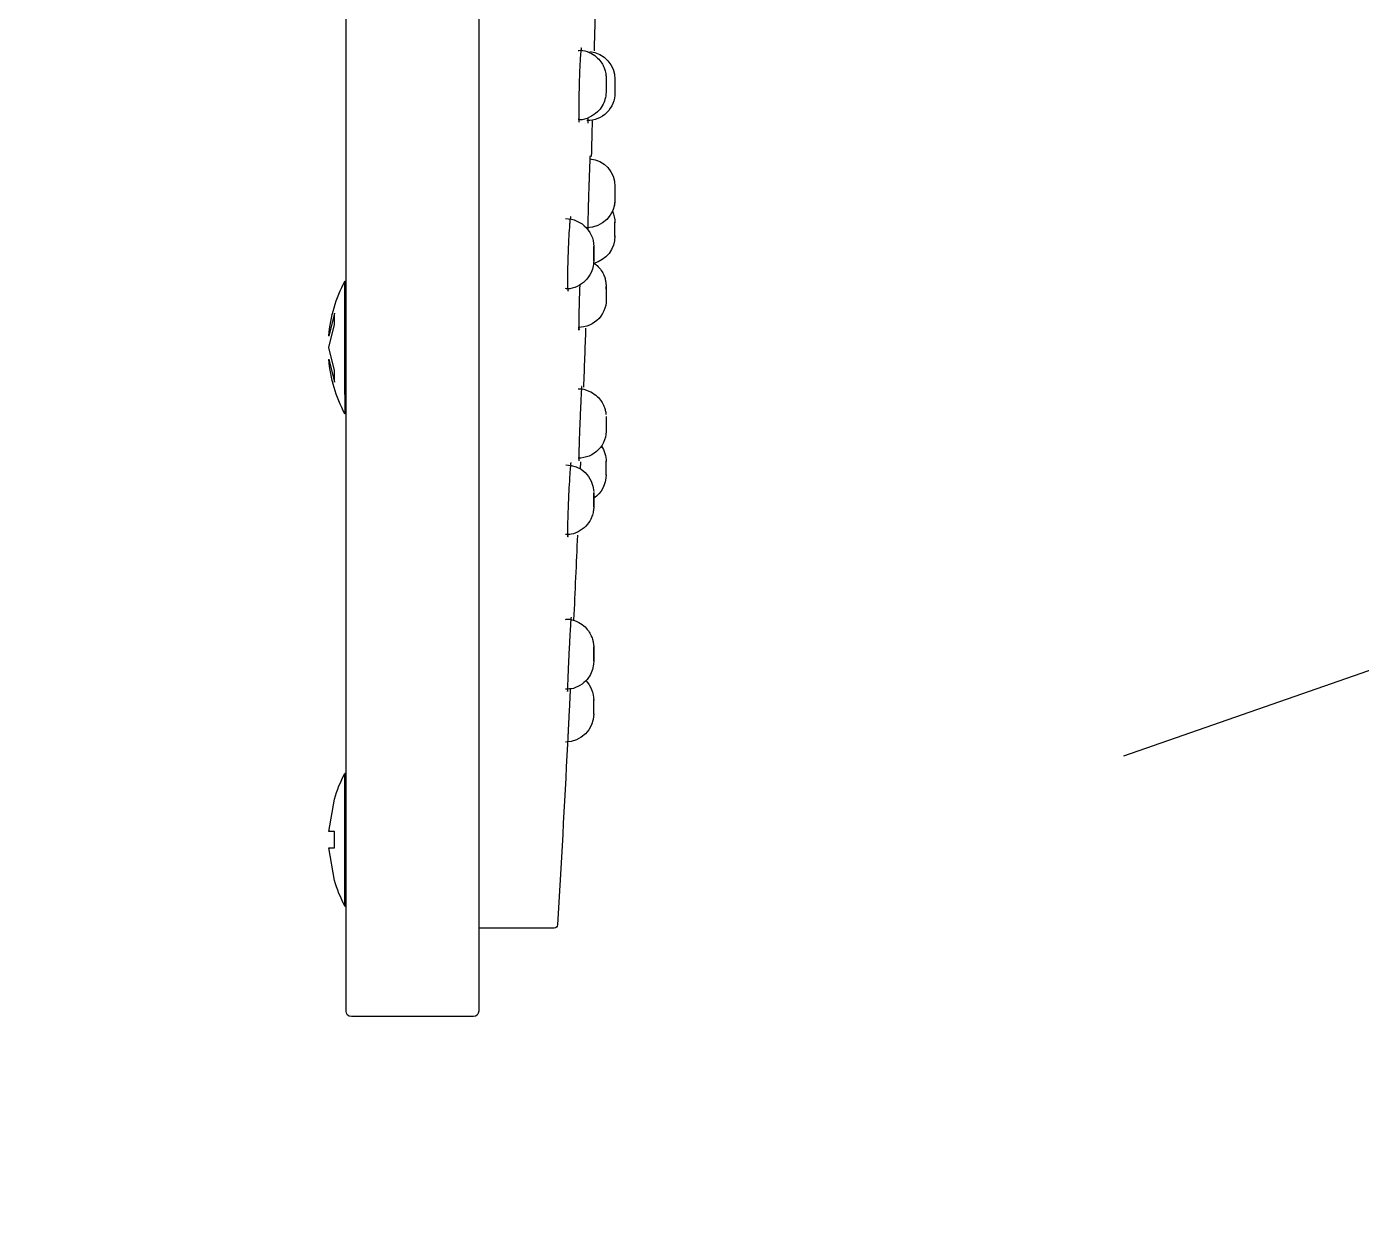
# Model space of a CAD drawing. Header units: centimetres. Extents: x -1797 to 2001, y -8788 to 1856.
# Drawn here: x -197.47 to -189.98, y -7600.77 to -7594 of the extents above; entities that cross this region are included whole.
import ezdxf

# ---------------------------------------------------------------- set-up
doc = ezdxf.new("R2010")
doc.units = ezdxf.units.CM
doc.header["$LTSCALE"] = 100
doc.header["$MEASUREMENT"] = 0
doc.linetypes.add('HIDDEN', pattern=[0.375, 0.25, -0.125])
for name, color, linetype in [('DIM', 1, 'Continuous'), ('HATCH', 8, 'Continuous'), ('ID_Furniture-Fixed_02', 145, 'Continuous'), ('WINDOWS', 1, 'Continuous')]:
    doc.layers.add(name, color=color, linetype=linetype)

# ---------------------------------------------------------------- blocks, each defined once
blk = doc.blocks.new('SHOWE')
at = {"layer": 'ID_Furniture-Fixed_02'}
for p, q in [((3690.158, -5442.4159), (3690.2872, -5442.3836)), ((3690.3519, -5442.3836), (3690.2226, -5442.4159)), ((3690.4811, -5442.4159), (3690.3519, -5442.3836)), ((3690.4165, -5442.3836), (3690.5458, -5442.4159)), ((3690.5135, -5442.4145), (3690.4811, -5442.4159)), ((3690.5458, -5442.4159), (3690.5135, -5442.4145)), ((3693.0706, -5442.3836), (3692.8878, -5442.4159)), ((3692.8878, -5442.4159), (3692.8878, -5442.4145)), ((3693.0706, -5442.4159), (3693.0706, -5442.3836)), ((3693.162, -5442.3836), (3693.162, -5442.4159)), ((3693.3448, -5442.4159), (3693.162, -5442.3836)), ((3693.3448, -5442.4145), (3693.3448, -5442.4159)), ((3694.08, -5442.4803), (3673.2759, -5442.4803)), ((3690.6153, -5442.4737), (3689.9793, -5442.4737)), ((3689.9793, -5442.4737), (3689.9793, -5442.4803)), ((3690.2226, -5442.4159), (3690.158, -5442.4159)), ((3690.6153, -5442.4737), (3690.7244, -5442.4737)), ((3690.7244, -5442.4803), (3690.7244, -5442.4737)), ((3692.7437, -5442.4803), (3692.7437, -5442.4737)), ((3693.4889, -5442.4737), (3692.7437, -5442.4737)), ((3693.162, -5442.4159), (3693.0706, -5442.4159)), ((3693.4889, -5442.4737), (3693.4889, -5442.4803)), ((3694.1098, -5443.1957), (3694.1098, -5442.5101)), ((3673.2759, -5443.2255), (3694.08, -5443.2255)), ((3693.6131, -5443.6484), (3693.6131, -5443.2255)), ((3692.1143, -5443.8712), (3692.0337, -5443.8713)), ((3692.4106, -5443.8712), (3692.3298, -5443.8713)), ((3688.8374, -5443.9408), (3688.9161, -5443.9408)), ((3688.8401, -5443.9408), (3688.9131, -5443.9408)), ((3690.0057, -5443.9408), (3690.0109, -5443.9408)), ((3690.0075, -5443.9408), (3690.0803, -5443.9408)), ((3690.0211, -5443.9408), (3690.0687, -5443.9408)), ((3690.0825, -5443.9408), (3690.0846, -5443.9408)), ((3690.7401, -5443.9408), (3690.8191, -5443.9408)), ((3690.7421, -5443.9408), (3690.7851, -5443.9408)), ((3690.7426, -5443.9408), (3690.7661, -5443.9408)), ((3690.7653, -5443.9408), (3690.8033, -5443.9408)), ((3691.0697, -5443.9408), (3690.9906, -5443.9408)), ((3688.8431, -5443.9905), (3688.9229, -5443.9905)), ((3688.8462, -5443.9905), (3688.8984, -5443.9905)), ((3689.4435, -5443.9905), (3689.5234, -5443.9905)), ((3689.4467, -5443.9905), (3689.4874, -5443.9905)), ((3689.4478, -5443.9905), (3689.504, -5443.9905)), ((3689.7282, -5443.9905), (3689.6483, -5443.9905))]:
    blk.add_line(p, q, dxfattribs=at)
for centre, radius, start, end in [((3690.3519, -5443.1758), 0.7948, 94.72203, 117.95319), ((3690.3519, -5443.1758), 0.7948, 62.04681, 85.18071), ((3693.1163, -5443.1758), 0.7948, 106.70834, 117.95319), ((3693.1163, -5443.1758), 0.7948, 62.04681, 73.29166), ((3694.08, -5442.5101), 0.0298, 0, 90), ((3694.08, -5443.1957), 0.0298, 270, 0), ((3684.9198, -5294.894), 149.027, 272.946611, 273.336945), ((3693.5932, -5443.6484), 0.0199, 273.33695, 0), ((3689.7868, -5443.7127), 0.1592, 180.23836, 275.0199), ((3691.1659, -5443.7162), 0.1549, 179.1049, 268.1256), ((3684.9198, -5294.894), 149.027, 272.494449, 272.677565), ((3692.4098, -5443.7123), 0.159, 270.00861, 359.64146), ((3688.9214, -5443.8345), 0.156, 269.43579, 0.56366), ((3689.5205, -5443.8315), 0.159, 270.00125, 359.35617), ((3690.0834, -5443.7865), 0.1553, 263.53538, 1.19803), ((3684.9198, -5294.894), 149.027, 272.047271, 272.174218), ((3690.8184, -5443.7865), 0.1547, 265.94291, 1.19706), ((3692.3326, -5443.7123), 0.159, 225.69452, 270.073), ((3684.9198, -5294.894), 149.027, 271.398327, 271.447566), ((3688.8461, -5443.8332), 0.1573, 185.70598, 270.05011), ((3684.9198, -5294.894), 149.027, 271.599086, 271.676171), ((3689.4453, -5443.8358), 0.1547, 185.20239, 270.51347), ((3689.7253, -5443.8315), 0.159, 269.99972, 345.58501), ((3690.9929, -5443.7819), 0.159, 236.54089, 270.01327), ((3691.067, -5443.7819), 0.159, 269.97395, 325.782), ((3692.0931, -5493.089), 49.2177, 89.99009, 90.06511), ((3689.5205, -5443.8315), 0.159, 270.00125, 294.44135), ((3689.6521, -5443.8316), 0.159, 245.54243, 270.03381), ((3690.0157, -5444.1989), 0.2582, 88.35277, 91.65899)]:
    blk.add_arc(centre, radius, start, end, dxfattribs=at)
for centre, major_axis, ratio in [((3689.8243, -5443.8713), (-0.0401, 0), 0.000123), ((3691.2056, -5443.8713), (-0.0402, 0), 0.000087)]:
    blk.add_ellipse(centre, major_axis=major_axis, ratio=ratio, dxfattribs=at)
for points, knots in [([(3689.6221, -5443.7433), (3689.6184, -5443.7428), (3689.6131, -5443.7415), (3689.6248, -5443.7391), (3689.6472, -5443.7368), (3689.6614, -5443.7356), (3689.6702, -5443.7349), (3689.6936, -5443.7332), (3689.7318, -5443.731), (3689.784, -5443.7285), (3689.8114, -5443.7275), (3689.825, -5443.727)], [0.713021, 0.713021, 0.713021, 0.713021, 0.7498957, 0.8122347, 0.8435452, 0.8592222, 0.8670676, 0.8749193, 0.9372939, 0.9687809, 1, 1, 1, 1]), ([(3689.8007, -5443.8713), (3689.8052, -5443.8713), (3689.8131, -5443.8713), (3689.8284, -5443.8713), (3689.8427, -5443.8713), (3689.8546, -5443.8713), (3689.8609, -5443.8713), (3689.8632, -5443.8712), (3689.8637, -5443.8712), (3689.8641, -5443.8712), (3689.8645, -5443.8712), (3689.8651, -5443.8712), (3689.8668, -5443.8712), (3689.8706, -5443.8711), (3689.8797, -5443.8706), (3689.9006, -5443.8678), (3689.937, -5443.8561), (3689.9795, -5443.8262), (3690.0104, -5443.7793), (3690.0247, -5443.7377), (3690.0215, -5443.717), (3690.021, -5443.7135)], [0, 0, 0, 0, 0.044055, 0.088139, 0.131933, 0.175669, 0.219539, 0.241763, 0.2537, 0.256259, 0.257789, 0.259415, 0.263464, 0.272924, 0.293822, 0.34525, 0.462938, 0.635749, 0.800337, 0.971304, 1, 1, 1, 1]), ([(3689.825, -5443.727), (3689.8389, -5443.7265), (3689.8663, -5443.7256), (3689.9057, -5443.7246), (3689.9419, -5443.724), (3689.9841, -5443.7238), (3690.0232, -5443.7244), (3690.0343, -5443.726), (3690.0344, -5443.727)], [0, 0, 0, 0, 0.0319815, 0.0627738, 0.0935888, 0.1256275, 0.1879663, 0.2503039, 0.2503039, 0.2503039, 0.2503039]), ([(3690.9982, -5443.7433), (3690.9986, -5443.7428), (3691.0047, -5443.7415), (3691.0309, -5443.7391), (3691.0635, -5443.7368), (3691.0821, -5443.7356), (3691.0934, -5443.7349), (3691.1224, -5443.7332), (3691.1657, -5443.731), (3691.2205, -5443.7285), (3691.2473, -5443.7275), (3691.2607, -5443.727)], [0.712884, 0.712884, 0.712884, 0.712884, 0.7498957, 0.8122347, 0.8435452, 0.8592222, 0.8670676, 0.8749193, 0.9372939, 0.9687809, 1, 1, 1, 1]), ([(3691.1753, -5443.8713), (3691.1789, -5443.8713), (3691.1853, -5443.8713), (3691.1996, -5443.8713), (3691.2145, -5443.8713), (3691.2283, -5443.8713), (3691.2389, -5443.8713), (3691.2445, -5443.8712), (3691.2448, -5443.8712), (3691.2457, -5443.8712), (3691.246, -5443.8712), (3691.247, -5443.8712), (3691.2499, -5443.8712), (3691.2606, -5443.8708), (3691.2804, -5443.8681), (3691.3118, -5443.8582), (3691.3489, -5443.8361), (3691.3828, -5443.7973), (3691.4027, -5443.7522), (3691.4019, -5443.7249), (3691.4015, -5443.7136)], [0, 0, 0, 0, 0.042733, 0.085717, 0.128242, 0.170654, 0.213138, 0.255748, 0.277501, 0.27913, 0.280262, 0.28191, 0.288452, 0.305538, 0.375958, 0.462528, 0.592401, 0.747793, 0.909918, 1, 1, 1, 1]), ([(3691.2607, -5443.727), (3691.274, -5443.7265), (3691.3001, -5443.7256), (3691.3351, -5443.7246), (3691.3649, -5443.724), (3691.3967, -5443.7238), (3691.4193, -5443.7244), (3691.4159, -5443.726), (3691.4078, -5443.7271), (3691.4072, -5443.7272)], [0, 0, 0, 0, 0.0319815, 0.0627738, 0.0935888, 0.1256275, 0.1879663, 0.2503039, 0.2552087, 0.2552087, 0.2552087, 0.2552087]), ([(3691.8667, -5443.7444), (3691.8668, -5443.7443), (3691.8693, -5443.7437), (3691.8895, -5443.742), (3691.9359, -5443.7391), (3691.9765, -5443.7368), (3691.9983, -5443.7356), (3692.0112, -5443.7349), (3692.0438, -5443.7332), (3692.0893, -5443.731), (3692.1429, -5443.7285), (3692.1674, -5443.7275), (3692.1797, -5443.727)], [0.6684299, 0.6684299, 0.6684299, 0.6684299, 0.6875255, 0.7498957, 0.8122347, 0.8435452, 0.8592222, 0.8670676, 0.8749193, 0.9372939, 0.9687809, 1, 1, 1, 1]), ([(3691.8786, -5443.7136), (3691.8782, -5443.7163), (3691.8752, -5443.7366), (3691.8879, -5443.7747), (3691.9121, -5443.8145), (3691.9408, -5443.841), (3691.9687, -5443.8571), (3691.9932, -5443.8659), (3692.0124, -5443.8697), (3692.0253, -5443.871), (3692.0323, -5443.8712), (3692.035, -5443.8713), (3692.0355, -5443.8713), (3692.0359, -5443.8713), (3692.0363, -5443.8713), (3692.037, -5443.8713), (3692.0381, -5443.8713), (3692.039, -5443.8713)], [0, 0, 0, 0, 0.028694, 0.249546, 0.424192, 0.570579, 0.693783, 0.793932, 0.869574, 0.919323, 0.944601, 0.948931, 0.951481, 0.9541, 0.958513, 0.969929, 1, 1, 1, 1]), ([(3692.039, -5443.8713), (3692.0414, -5443.8713), (3692.0458, -5443.8713), (3692.0584, -5443.8713), (3692.0728, -5443.8713), (3692.0876, -5443.8713), (3692.1006, -5443.8713), (3692.11, -5443.8712), (3692.113, -5443.8712), (3692.1137, -5443.8712), (3692.1137, -5443.8712), (3692.114, -5443.8712), (3692.1143, -5443.8712), (3692.1156, -5443.8712), (3692.121, -5443.8711), (3692.1396, -5443.8699), (3692.1705, -5443.8626), (3692.2101, -5443.8415), (3692.245, -5443.8066), (3692.2689, -5443.7603), (3692.2703, -5443.7295), (3692.2706, -5443.7135)], [0, 0, 0, 0, 0.041456, 0.083614, 0.124915, 0.166056, 0.207253, 0.248522, 0.289851, 0.295206, 0.299122, 0.300092, 0.300878, 0.302257, 0.311955, 0.346234, 0.460962, 0.57838, 0.722781, 0.876861, 1, 1, 1, 1]), ([(3692.1797, -5443.727), (3692.1914, -5443.7265), (3692.2145, -5443.7256), (3692.2426, -5443.7246), (3692.2641, -5443.724), (3692.2833, -5443.7238), (3692.2871, -5443.7243), (3692.2771, -5443.7253), (3692.272, -5443.7258)], [0, 0, 0, 0, 0.0319815, 0.0627738, 0.0935888, 0.1256275, 0.1879663, 0.2225683, 0.2225683, 0.2225683, 0.2225683]), ([(3692.2655, -5443.7397), (3692.2739, -5443.7393), (3692.295, -5443.7382), (3692.3239, -5443.7368), (3692.3475, -5443.7356), (3692.3611, -5443.7349), (3692.3951, -5443.7332), (3692.4397, -5443.731), (3692.4885, -5443.7285), (3692.509, -5443.7275), (3692.5192, -5443.727)], [0.7900481, 0.7900481, 0.7900481, 0.7900481, 0.8122347, 0.8435452, 0.8592222, 0.8670676, 0.8749193, 0.9372939, 0.9687809, 1, 1, 1, 1]), ([(3692.5192, -5443.727), (3692.5286, -5443.7265), (3692.5471, -5443.7256), (3692.5665, -5443.7246), (3692.5782, -5443.724), (3692.5808, -5443.7239), (3692.5807, -5443.7239), (3692.5807, -5443.7239)], [0, 0, 0, 0, 0.0319815, 0.0627738, 0.0935888, 0.1256275, 0.1258827, 0.1258827, 0.1258827, 0.1258827]), ([(3688.6849, -5443.8034), (3688.6741, -5443.803), (3688.6624, -5443.8018), (3688.6758, -5443.7994), (3688.6978, -5443.7975), (3688.7118, -5443.7965), (3688.7205, -5443.796), (3688.7437, -5443.7946), (3688.7816, -5443.7928), (3688.8337, -5443.7907), (3688.861, -5443.7899), (3688.8746, -5443.7895)], [0.6875994, 0.6875994, 0.6875994, 0.6875994, 0.7499547, 0.8122786, 0.8435815, 0.8592547, 0.8670984, 0.8749483, 0.9373081, 0.9687805, 1, 1, 1, 1]), ([(3688.6832, -5443.7832), (3688.6825, -5443.7924), (3688.6811, -5443.817), (3688.697, -5443.8569), (3688.7231, -5443.8926), (3688.7519, -5443.9159), (3688.779, -5443.9297), (3688.8022, -5443.9368), (3688.8197, -5443.9398), (3688.8309, -5443.9407), (3688.8366, -5443.9408), (3688.8386, -5443.9408), (3688.8389, -5443.9408), (3688.8391, -5443.9408), (3688.8393, -5443.9408), (3688.8396, -5443.9408), (3688.8399, -5443.9408), (3688.8401, -5443.9408)], [0, 0, 0, 0, 0.098662, 0.30897, 0.478731, 0.622032, 0.741834, 0.837674, 0.907865, 0.951474, 0.971497, 0.974357, 0.975824, 0.977142, 0.979163, 0.983585, 1, 1, 1, 1]), ([(3688.8746, -5443.7895), (3688.8886, -5443.7891), (3688.916, -5443.7883), (3688.9555, -5443.7875), (3688.9918, -5443.787), (3689.0342, -5443.7868), (3689.0751, -5443.7872), (3689.0857, -5443.7885), (3689.0858, -5443.7893)], [0, 0, 0, 0, 0.0319616, 0.0627503, 0.0935661, 0.1255954, 0.1880308, 0.2504807, 0.2504807, 0.2504807, 0.2504807]), ([(3688.9133, -5443.9408), (3688.9135, -5443.9408), (3688.9138, -5443.9408), (3688.9142, -5443.9408), (3688.9145, -5443.9408), (3688.9154, -5443.9408), (3688.9173, -5443.9408), (3688.9237, -5443.9406), (3688.938, -5443.9394), (3688.9634, -5443.934), (3688.9964, -5443.9197), (3689.0328, -5443.8911), (3689.0608, -5443.848), (3689.0748, -5443.807), (3689.0716, -5443.7865), (3689.0711, -5443.7834)], [0, 0, 0, 0, 0.011927, 0.016407, 0.01952, 0.022228, 0.028678, 0.041853, 0.100181, 0.198173, 0.350441, 0.525508, 0.739767, 0.965812, 1, 1, 1, 1]), ([(3689.0617, -5443.8378), (3689.0626, -5443.8378), (3689.0774, -5443.8378), (3689.0876, -5443.8379), (3689.0913, -5443.8382)], [0.12166021, 0.12166021, 0.12166021, 0.12166021, 0.12556489, 0.18805654, 0.18805654, 0.18805654, 0.18805654]), ([(3689.2756, -5443.8509), (3689.2756, -5443.8508), (3689.278, -5443.8505), (3689.2983, -5443.8493), (3689.3446, -5443.8475), (3689.3852, -5443.846), (3689.4071, -5443.8453), (3689.42, -5443.8448), (3689.4525, -5443.8437), (3689.498, -5443.8423), (3689.5515, -5443.8407), (3689.576, -5443.8401), (3689.5882, -5443.8397)], [0.6677601, 0.6677601, 0.6677601, 0.6677601, 0.6875442, 0.7499247, 0.81232, 0.8436526, 0.8593372, 0.8671853, 0.8750384, 0.9373716, 0.9687935, 1, 1, 1, 1]), ([(3689.5882, -5443.8397), (3689.6, -5443.8394), (3689.623, -5443.8388), (3689.6512, -5443.8382), (3689.6727, -5443.8378), (3689.6882, -5443.8377), (3689.693, -5443.8378), (3689.6934, -5443.838)], [0, 0, 0, 0, 0.0319875, 0.0627928, 0.0935959, 0.1255649, 0.1653454, 0.1653454, 0.1653454, 0.1653454]), ([(3689.998, -5443.793), (3690.0039, -5443.7927), (3690.0234, -5443.792), (3690.0569, -5443.7907), (3690.0838, -5443.7899), (3690.0972, -5443.7895)], [0.92353309, 0.92353309, 0.92353309, 0.92353309, 0.93730808, 0.96878047, 1, 1, 1, 1]), ([(3690.0972, -5443.7895), (3690.1106, -5443.7891), (3690.1367, -5443.7883), (3690.1719, -5443.7875), (3690.202, -5443.787), (3690.234, -5443.7868), (3690.2587, -5443.7872), (3690.2545, -5443.7886), (3690.2462, -5443.7895), (3690.2453, -5443.7896)], [0, 0, 0, 0, 0.0319616, 0.0627503, 0.0935661, 0.1255954, 0.1880308, 0.2504807, 0.2571881, 0.2571881, 0.2571881, 0.2571881]), ([(3690.2534, -5443.7875), (3690.2517, -5443.7873), (3690.2486, -5443.7872), (3690.2443, -5443.7871), (3690.2442, -5443.787)], [0.06275033, 0.06275033, 0.06275033, 0.06275033, 0.09356606, 0.09431605, 0.09431605, 0.09431605, 0.09431605]), ([(3690.2466, -5443.7895), (3690.2496, -5443.7891), (3690.2535, -5443.7886), (3690.2546, -5443.7882), (3690.2547, -5443.7881)], [0, 0, 0, 0, 0.03196158, 0.04002853, 0.04002853, 0.04002853, 0.04002853]), ([(3690.5711, -5443.8037), (3690.5712, -5443.8036), (3690.5735, -5443.8032), (3690.593, -5443.8018), (3690.6389, -5443.7994), (3690.6792, -5443.7975), (3690.701, -5443.7965), (3690.7138, -5443.796), (3690.7463, -5443.7946), (3690.7918, -5443.7928), (3690.8455, -5443.7907), (3690.8701, -5443.7899), (3690.8823, -5443.7895)], [0.6693988, 0.6693988, 0.6693988, 0.6693988, 0.6875994, 0.7499547, 0.8122786, 0.8435815, 0.8592547, 0.8670984, 0.8749483, 0.9373081, 0.9687805, 1, 1, 1, 1]), ([(3690.5842, -5443.783), (3690.5839, -5443.7848), (3690.5808, -5443.8044), (3690.5931, -5443.8422), (3690.6169, -5443.8826), (3690.6456, -5443.9096), (3690.6736, -5443.9261), (3690.698, -5443.9351), (3690.7164, -5443.939), (3690.7253, -5443.9398), (3690.7285, -5443.9401)], [0, 0, 0, 0, 0.020315, 0.268527, 0.464074, 0.627732, 0.765574, 0.877842, 0.962963, 1, 1, 1, 1]), ([(3690.8823, -5443.7895), (3690.8942, -5443.7891), (3690.9173, -5443.7883), (3690.9457, -5443.7875), (3690.9676, -5443.787), (3690.987, -5443.7868), (3690.9911, -5443.7871), (3690.9879, -5443.7875)], [0, 0, 0, 0, 0.0319616, 0.0627503, 0.0935661, 0.1255954, 0.1880308, 0.1880308, 0.1880308, 0.1880308]), ([(3690.9947, -5443.7969), (3690.999, -5443.7968), (3691.0067, -5443.7964), (3691.0179, -5443.796), (3691.0267, -5443.7956), (3691.0321, -5443.7954), (3691.0342, -5443.7953)], [0.84920625, 0.84920625, 0.84920625, 0.84920625, 0.85925472, 0.86709839, 0.87494827, 0.87954434, 0.87954434, 0.87954434, 0.87954434]), ([(3688.4956, -5443.878), (3688.5049, -5443.8778), (3688.5233, -5443.8773), (3688.5425, -5443.8769), (3688.5541, -5443.8766), (3688.5566, -5443.8765), (3688.5565, -5443.8765)], [0, 0, 0, 0, 0.0319254, 0.0627327, 0.0935752, 0.1253587, 0.1253587, 0.1253587, 0.1253587]), ([(3689.8766, -5443.8713), (3689.8811, -5443.8779), (3689.8935, -5443.8937), (3689.9171, -5443.9138), (3689.9446, -5443.9286), (3689.9683, -5443.9363), (3689.9864, -5443.9396), (3689.9984, -5443.9406), (3690.0045, -5443.9408), (3690.0069, -5443.9408), (3690.0073, -5443.9408), (3690.0075, -5443.9408), (3690.0075, -5443.9408), (3690.0075, -5443.9408)], [0.3759892, 0.3759892, 0.3759892, 0.3759892, 0.4722568, 0.621451, 0.7465412, 0.8472741, 0.9219863, 0.9694996, 0.9922728, 0.9961382, 0.9978257, 0.9991435, 1, 1, 1, 1])]:
    blk.add_open_spline(points, degree=3, knots=knots, dxfattribs=at)
blk = doc.blocks.new('A$C5cec47ba')
at = {"layer": 'WINDOWS', "color": 8, "linetype": 'HIDDEN'}
blk.add_lwpolyline([(120, 10), (235, 50), (120, 90)], dxfattribs=at)

msp = doc.modelspace()

# ---------------------------------------------------------------- block references
at = {"layer": 'DIM', "xscale": -1, "rotation": 90}
msp.add_blockref('SHOWE', (-5638.1587, -3905.452), dxfattribs=at)
at = {"layer": 'HATCH', "xscale": -1}
msp.add_blockref('A$C5cec47ba', (8.2703, -7660.4163, 0), dxfattribs=at)

doc.saveas('drawing.dxf')
